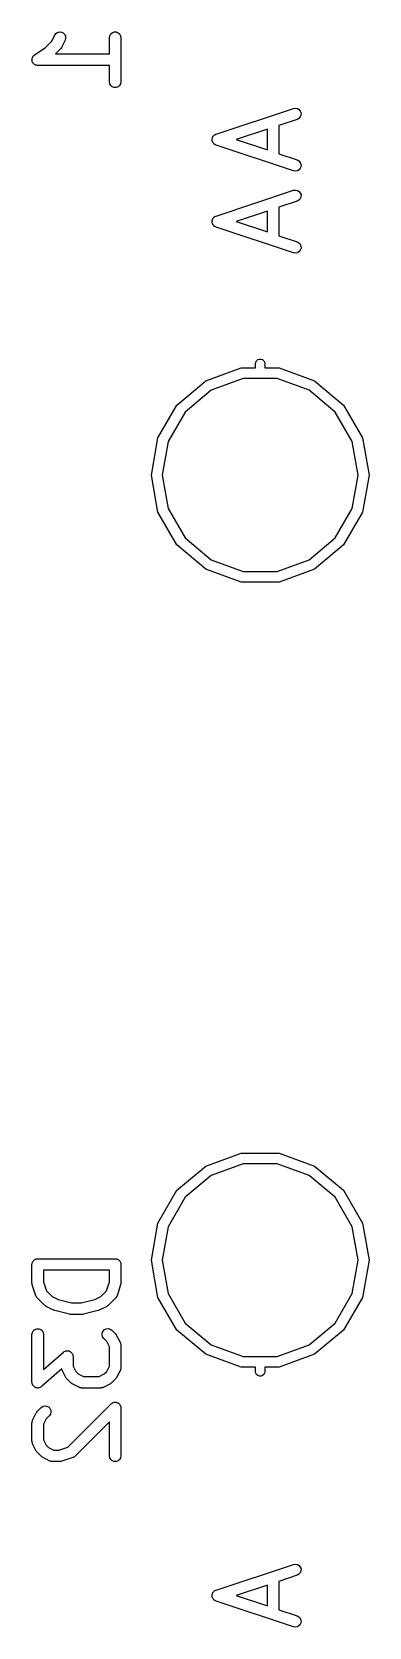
# Model space of a CAD drawing. Extents: x 102.4 to 200.8, y -140.7 to -44.8.
# Drawn here: x 174.85 to 179.21, y -140.64 to -120 of the extents above; entities that cross this region are included whole.
import ezdxf

# ---------------------------------------------------------------- set-up
doc = ezdxf.new("R2010")
doc.units = 0
doc.header["$MEASUREMENT"] = 0
doc.layers.add('BLACK', color=7, linetype='CONTINUOUS')

msp = doc.modelspace()

# ---------------------------------------------------------------- linework, layer by layer
at = {"layer": 'BLACK', "linetype": 'CONTINUOUS'}
for p, q in [((175.021, -120.203), (175.102, -120.121)), ((175.102, -120.121), (175.145, -120.037)), ((175.145, -120.037), (175.16, -120.016)), ((175.16, -120.016), (175.182, -120.002)), ((175.182, -120.002), (175.207, -119.996)), ((175.207, -119.996), (175.233, -119.999)), ((175.279, -120.104), (175.231, -120.199)), ((175.233, -119.999), (175.256, -120.01)), ((175.256, -120.01), (175.274, -120.029)), ((175.274, -120.029), (175.285, -120.053)), ((175.286, -120.079), (175.279, -120.104)), ((175.285, -120.053), (175.286, -120.079)), ((175.851, -120.07), (175.856, -120.045)), ((175.851, -120.281), (175.851, -120.07)), ((175.856, -120.045), (175.869, -120.022)), ((175.869, -120.022), (175.889, -120.006)), ((175.889, -120.006), (175.913, -119.997)), ((175.913, -119.997), (175.939, -119.997)), ((175.939, -119.997), (175.964, -120.006)), ((175.964, -120.006), (175.983, -120.022)), ((175.983, -120.022), (175.996, -120.045)), ((175.996, -120.045), (176.001, -120.07)), ((176.001, -120.07), (176.001, -120.642)), ((174.852, -120.343), (174.854, -120.339)), ((174.854, -120.335), (174.858, -120.327)), ((174.854, -120.339), (174.854, -120.335)), ((174.858, -120.327), (174.861, -120.319)), ((174.861, -120.319), (174.864, -120.316)), ((174.864, -120.316), (174.866, -120.312)), ((174.866, -120.312), (174.872, -120.306)), ((174.872, -120.306), (174.878, -120.299)), ((174.878, -120.299), (174.881, -120.297)), ((174.881, -120.297), (174.884, -120.294)), ((174.884, -120.294), (175.021, -120.203)), ((175.217, -120.219), (175.155, -120.281)), ((175.155, -120.281), (175.851, -120.281)), ((175.224, -120.209), (175.217, -120.219)), ((175.231, -120.199), (175.224, -120.209)), ((174.851, -120.361), (174.852, -120.352)), ((174.852, -120.365), (174.851, -120.361)), ((174.852, -120.352), (174.852, -120.343)), ((174.852, -120.369), (174.852, -120.365)), ((174.855, -120.378), (174.852, -120.369)), ((174.857, -120.386), (174.855, -120.378)), ((174.86, -120.39), (174.857, -120.386)), ((174.861, -120.394), (174.86, -120.39)), ((174.867, -120.401), (174.861, -120.394)), ((174.872, -120.408), (174.867, -120.401)), ((174.875, -120.41), (174.872, -120.408)), ((174.878, -120.414), (174.875, -120.41)), ((174.886, -120.418), (174.878, -120.414)), ((174.893, -120.423), (174.886, -120.418)), ((174.897, -120.425), (174.893, -120.423)), ((174.9, -120.427), (174.897, -120.425)), ((174.909, -120.428), (174.9, -120.427)), ((174.918, -120.431), (174.909, -120.428)), ((174.922, -120.43), (174.918, -120.431)), ((174.926, -120.431), (174.922, -120.43)), ((175.851, -120.431), (174.926, -120.431)), ((175.851, -120.642), (175.851, -120.431)), ((175.856, -120.668), (175.851, -120.642)), ((175.869, -120.69), (175.856, -120.668)), ((175.889, -120.707), (175.869, -120.69)), ((175.913, -120.716), (175.889, -120.707)), ((175.939, -120.716), (175.913, -120.716)), ((175.964, -120.707), (175.939, -120.716)), ((175.983, -120.69), (175.964, -120.707)), ((175.996, -120.668), (175.983, -120.69)), ((176.001, -120.642), (175.996, -120.668)), ((177.229, -121.319), (178.229, -120.986)), ((178.276, -121.128), (178.042, -121.206)), ((178.229, -120.986), (178.254, -120.982)), ((178.254, -120.982), (178.28, -120.987)), ((178.299, -121.115), (178.276, -121.128)), ((178.28, -120.987), (178.302, -121.001)), ((178.316, -121.096), (178.299, -121.115)), ((178.302, -121.001), (178.318, -121.021)), ((178.326, -121.072), (178.316, -121.096)), ((178.318, -121.021), (178.327, -121.046)), ((178.327, -121.046), (178.326, -121.072)), ((177.179, -121.375), (177.183, -121.365)), ((177.183, -121.365), (177.186, -121.354)), ((177.186, -121.354), (177.188, -121.353)), ((177.188, -121.351), (177.196, -121.343)), ((177.188, -121.353), (177.188, -121.351)), ((177.196, -121.343), (177.203, -121.334)), ((177.203, -121.334), (177.204, -121.333)), ((177.204, -121.333), (177.206, -121.331)), ((177.206, -121.331), (177.215, -121.326)), ((177.215, -121.326), (177.225, -121.32)), ((177.225, -121.32), (177.227, -121.32)), ((177.227, -121.32), (177.229, -121.319)), ((177.892, -121.256), (177.49, -121.39)), ((177.892, -121.524), (177.892, -121.256)), ((178.042, -121.206), (178.042, -121.574)), ((177.178, -121.379), (177.179, -121.377)), ((177.178, -121.39), (177.178, -121.379)), ((177.178, -121.401), (177.178, -121.39)), ((177.179, -121.403), (177.178, -121.401)), ((177.179, -121.377), (177.179, -121.375)), ((177.179, -121.405), (177.179, -121.403)), ((177.183, -121.415), (177.179, -121.405)), ((177.186, -121.426), (177.183, -121.415)), ((177.188, -121.427), (177.186, -121.426)), ((177.188, -121.429), (177.188, -121.427)), ((177.196, -121.437), (177.188, -121.429)), ((177.203, -121.446), (177.196, -121.437)), ((177.204, -121.447), (177.203, -121.446)), ((177.206, -121.449), (177.204, -121.447)), ((177.215, -121.454), (177.206, -121.449)), ((177.225, -121.46), (177.215, -121.454)), ((177.227, -121.46), (177.225, -121.46)), ((177.229, -121.461), (177.227, -121.46)), ((178.229, -121.794), (177.229, -121.461)), ((177.49, -121.39), (177.892, -121.524)), ((178.042, -121.574), (178.276, -121.652)), ((178.276, -121.652), (178.299, -121.665)), ((178.302, -121.779), (178.28, -121.793)), ((178.299, -121.665), (178.316, -121.684)), ((178.318, -121.759), (178.302, -121.779)), ((178.316, -121.684), (178.326, -121.708)), ((178.327, -121.734), (178.318, -121.759)), ((178.326, -121.708), (178.327, -121.734)), ((178.254, -121.798), (178.229, -121.794)), ((178.28, -121.793), (178.254, -121.798)), ((177.229, -122.379), (178.229, -122.046)), ((178.276, -122.188), (178.042, -122.266)), ((178.229, -122.046), (178.254, -122.042)), ((178.254, -122.042), (178.28, -122.047)), ((178.299, -122.175), (178.276, -122.188)), ((178.28, -122.047), (178.302, -122.061)), ((178.316, -122.156), (178.299, -122.175)), ((178.302, -122.061), (178.318, -122.081)), ((178.326, -122.132), (178.316, -122.156)), ((178.318, -122.081), (178.327, -122.106)), ((178.327, -122.106), (178.326, -122.132)), ((177.188, -122.411), (177.196, -122.403)), ((177.196, -122.403), (177.203, -122.394)), ((177.203, -122.394), (177.204, -122.393)), ((177.204, -122.393), (177.206, -122.391)), ((177.206, -122.391), (177.215, -122.386)), ((177.215, -122.386), (177.225, -122.38)), ((177.225, -122.38), (177.227, -122.38)), ((177.227, -122.38), (177.229, -122.379)), ((177.892, -122.316), (177.49, -122.45)), ((177.892, -122.584), (177.892, -122.316)), ((178.042, -122.266), (178.042, -122.634)), ((177.178, -122.439), (177.179, -122.437)), ((177.178, -122.45), (177.178, -122.439)), ((177.178, -122.461), (177.178, -122.45)), ((177.179, -122.463), (177.178, -122.461)), ((177.179, -122.435), (177.183, -122.425)), ((177.179, -122.437), (177.179, -122.435)), ((177.179, -122.465), (177.179, -122.463)), ((177.183, -122.475), (177.179, -122.465)), ((177.183, -122.425), (177.186, -122.414)), ((177.186, -122.486), (177.183, -122.475)), ((177.186, -122.414), (177.188, -122.413)), ((177.188, -122.487), (177.186, -122.486)), ((177.188, -122.413), (177.188, -122.411)), ((177.188, -122.489), (177.188, -122.487)), ((177.196, -122.497), (177.188, -122.489)), ((177.203, -122.506), (177.196, -122.497)), ((177.204, -122.507), (177.203, -122.506)), ((177.206, -122.509), (177.204, -122.507)), ((177.215, -122.514), (177.206, -122.509)), ((177.225, -122.52), (177.215, -122.514)), ((177.227, -122.52), (177.225, -122.52)), ((177.229, -122.521), (177.227, -122.52)), ((178.229, -122.854), (177.229, -122.521)), ((177.49, -122.45), (177.892, -122.584)), ((178.042, -122.634), (178.276, -122.712)), ((178.276, -122.712), (178.299, -122.725)), ((178.299, -122.725), (178.316, -122.744)), ((178.318, -122.819), (178.302, -122.839)), ((178.316, -122.744), (178.326, -122.768)), ((178.327, -122.794), (178.318, -122.819)), ((178.326, -122.768), (178.327, -122.794)), ((178.254, -122.858), (178.229, -122.854)), ((178.28, -122.853), (178.254, -122.858)), ((178.302, -122.839), (178.28, -122.853)), ((177.743, -124.269), (177.753, -124.251)), ((177.753, -124.251), (177.77, -124.237)), ((177.77, -124.237), (177.789, -124.23)), ((177.789, -124.23), (177.811, -124.23)), ((177.811, -124.23), (177.83, -124.237)), ((177.83, -124.237), (177.847, -124.251)), ((177.847, -124.251), (177.857, -124.269)), ((177.097, -124.512), (177.556, -124.345)), ((177.556, -124.345), (177.74, -124.345)), ((177.74, -124.285), (177.743, -124.269)), ((177.74, -124.345), (177.74, -124.285)), ((177.857, -124.269), (177.86, -124.285)), ((177.86, -124.285), (177.86, -124.345)), ((177.86, -124.345), (178.044, -124.345)), ((178.044, -124.345), (178.503, -124.512)), ((176.723, -124.826), (177.097, -124.512)), ((177.167, -124.633), (176.83, -124.916)), ((177.58, -124.483), (177.167, -124.633)), ((178.02, -124.483), (177.58, -124.483)), ((178.433, -124.633), (178.02, -124.483)), ((178.77, -124.916), (178.433, -124.633)), ((178.503, -124.512), (178.877, -124.826)), ((176.478, -125.249), (176.723, -124.826)), ((178.877, -124.826), (179.122, -125.249)), ((176.83, -124.916), (176.61, -125.297)), ((178.99, -125.297), (178.77, -124.916)), ((176.394, -125.73), (176.478, -125.249)), ((179.122, -125.249), (179.206, -125.73)), ((176.61, -125.297), (176.534, -125.73)), ((179.066, -125.73), (178.99, -125.297)), ((176.478, -126.211), (176.394, -125.73)), ((176.534, -125.73), (176.61, -126.163)), ((178.99, -126.163), (179.066, -125.73)), ((179.206, -125.73), (179.122, -126.211)), ((176.723, -126.634), (176.478, -126.211)), ((176.61, -126.163), (176.83, -126.544)), ((178.77, -126.544), (178.99, -126.163)), ((179.122, -126.211), (178.877, -126.634)), ((177.097, -126.948), (176.723, -126.634)), ((176.83, -126.544), (177.167, -126.827)), ((178.433, -126.827), (178.77, -126.544)), ((178.877, -126.634), (178.503, -126.948)), ((177.556, -127.115), (177.097, -126.948)), ((177.167, -126.827), (177.58, -126.977)), ((178.02, -126.977), (178.433, -126.827)), ((178.503, -126.948), (178.044, -127.115)), ((178.044, -127.115), (177.556, -127.115)), ((177.58, -126.977), (178.02, -126.977)), ((177.097, -134.672), (177.556, -134.505)), ((177.556, -134.505), (178.044, -134.505)), ((178.044, -134.505), (178.503, -134.672)), ((176.723, -134.986), (177.097, -134.672)), ((177.58, -134.643), (177.167, -134.793)), ((178.02, -134.643), (177.58, -134.643)), ((178.433, -134.793), (178.02, -134.643)), ((178.503, -134.672), (178.877, -134.986)), ((176.478, -135.409), (176.723, -134.986)), ((177.167, -134.793), (176.83, -135.076)), ((178.77, -135.076), (178.433, -134.793)), ((178.877, -134.986), (179.122, -135.409)), ((176.83, -135.076), (176.61, -135.457)), ((178.99, -135.457), (178.77, -135.076)), ((176.394, -135.89), (176.478, -135.409)), ((179.122, -135.409), (179.206, -135.89)), ((176.61, -135.457), (176.534, -135.89)), ((179.066, -135.89), (178.99, -135.457)), ((174.851, -135.946), (174.852, -135.939)), ((174.851, -136.184), (174.851, -135.946)), ((174.852, -135.933), (174.854, -135.927)), ((174.852, -135.939), (174.852, -135.933)), ((174.854, -135.927), (174.856, -135.92)), ((174.856, -135.92), (174.859, -135.914)), ((174.859, -135.914), (174.861, -135.908)), ((174.861, -135.908), (174.865, -135.903)), ((174.865, -135.903), (174.869, -135.898)), ((174.869, -135.898), (174.874, -135.893)), ((174.874, -135.893), (174.878, -135.888)), ((174.878, -135.888), (174.883, -135.885)), ((174.883, -135.885), (174.889, -135.881)), ((174.889, -135.881), (174.895, -135.879)), ((174.895, -135.879), (174.9, -135.875)), ((174.9, -135.875), (174.907, -135.874)), ((174.907, -135.874), (174.913, -135.872)), ((174.913, -135.872), (174.92, -135.872)), ((174.92, -135.872), (174.926, -135.871)), ((174.926, -135.871), (175.926, -135.871)), ((175.001, -136.021), (175.001, -136.172)), ((175.851, -136.021), (175.001, -136.021)), ((175.851, -136.172), (175.851, -136.021)), ((175.926, -135.871), (175.932, -135.872)), ((175.932, -135.872), (175.939, -135.872)), ((175.939, -135.872), (175.945, -135.874)), ((175.945, -135.874), (175.952, -135.875)), ((175.952, -135.875), (175.957, -135.879)), ((175.957, -135.879), (175.964, -135.881)), ((175.964, -135.881), (175.969, -135.885)), ((175.969, -135.885), (175.974, -135.888)), ((175.974, -135.888), (175.978, -135.893)), ((175.978, -135.893), (175.983, -135.898)), ((175.983, -135.898), (175.987, -135.903)), ((175.987, -135.903), (175.991, -135.908)), ((175.991, -135.908), (175.993, -135.914)), ((175.993, -135.914), (175.996, -135.92)), ((175.996, -135.92), (175.998, -135.927)), ((175.998, -135.927), (176, -135.933)), ((176, -135.933), (176, -135.939)), ((176, -135.939), (176.001, -135.946)), ((176.001, -135.946), (176.001, -136.184)), ((176.478, -136.371), (176.394, -135.89)), ((176.534, -135.89), (176.61, -136.323)), ((178.99, -136.323), (179.066, -135.89)), ((179.206, -135.89), (179.122, -136.371)), ((174.853, -136.196), (174.851, -136.184)), ((174.855, -136.208), (174.853, -136.196)), ((174.902, -136.35), (174.855, -136.208)), ((175.001, -136.172), (175.039, -136.286)), ((175.813, -136.286), (175.851, -136.172)), ((175.997, -136.208), (175.95, -136.35)), ((175.999, -136.196), (175.997, -136.208)), ((176.001, -136.184), (175.999, -136.196)), ((174.905, -136.354), (174.902, -136.35)), ((174.906, -136.358), (174.905, -136.354)), ((174.911, -136.366), (174.906, -136.358)), ((174.915, -136.373), (174.911, -136.366)), ((174.918, -136.376), (174.915, -136.373)), ((174.921, -136.38), (174.918, -136.376)), ((175.016, -136.475), (174.921, -136.38)), ((175.039, -136.286), (175.113, -136.36)), ((175.113, -136.36), (175.19, -136.399)), ((175.19, -136.399), (175.364, -136.442)), ((175.364, -136.442), (175.488, -136.442)), ((175.488, -136.442), (175.662, -136.399)), ((175.662, -136.399), (175.739, -136.36)), ((175.739, -136.36), (175.813, -136.286)), ((175.931, -136.38), (175.836, -136.475)), ((175.934, -136.376), (175.931, -136.38)), ((175.937, -136.373), (175.934, -136.376)), ((175.941, -136.366), (175.937, -136.373)), ((175.946, -136.358), (175.941, -136.366)), ((175.947, -136.354), (175.946, -136.358)), ((175.95, -136.35), (175.947, -136.354)), ((176.723, -136.794), (176.478, -136.371)), ((176.61, -136.323), (176.83, -136.704)), ((178.77, -136.704), (178.99, -136.323)), ((179.122, -136.371), (178.877, -136.794)), ((175.026, -136.482), (175.016, -136.475)), ((175.035, -136.489), (175.026, -136.482)), ((175.131, -136.537), (175.035, -136.489)), ((175.138, -136.539), (175.131, -136.537)), ((175.146, -136.542), (175.138, -136.539)), ((175.336, -136.59), (175.146, -136.542)), ((175.346, -136.591), (175.336, -136.59)), ((175.355, -136.592), (175.346, -136.591)), ((175.497, -136.592), (175.355, -136.592)), ((175.506, -136.591), (175.497, -136.592)), ((175.516, -136.59), (175.506, -136.591)), ((175.706, -136.542), (175.516, -136.59)), ((175.714, -136.539), (175.706, -136.542)), ((175.721, -136.537), (175.714, -136.539)), ((175.817, -136.489), (175.721, -136.537)), ((175.826, -136.482), (175.817, -136.489)), ((175.836, -136.475), (175.826, -136.482)), ((174.851, -136.85), (174.856, -136.825)), ((174.851, -137.47), (174.851, -136.85)), ((174.856, -136.825), (174.869, -136.802)), ((174.869, -136.802), (174.889, -136.786)), ((174.889, -136.786), (174.913, -136.777)), ((174.913, -136.777), (174.939, -136.777)), ((174.939, -136.777), (174.964, -136.786)), ((174.964, -136.786), (174.983, -136.802)), ((174.983, -136.802), (174.996, -136.825)), ((174.996, -136.825), (175.001, -136.85)), ((175.001, -136.85), (175.001, -137.304)), ((175.756, -136.857), (175.758, -136.831)), ((175.758, -136.831), (175.769, -136.807)), ((175.769, -136.807), (175.788, -136.789)), ((175.788, -136.789), (175.811, -136.778)), ((175.811, -136.778), (175.837, -136.776)), ((175.837, -136.776), (175.862, -136.783)), ((175.862, -136.783), (175.884, -136.797)), ((175.884, -136.797), (175.931, -136.845)), ((175.931, -136.845), (175.938, -136.855)), ((175.938, -136.855), (175.945, -136.865)), ((177.097, -137.108), (176.723, -136.794)), ((176.83, -136.704), (177.167, -136.987)), ((178.433, -136.987), (178.77, -136.704)), ((178.877, -136.794), (178.503, -137.108)), ((175.287, -137.065), (175.294, -137.062)), ((175.294, -137.062), (175.3, -137.062)), ((175.3, -137.062), (175.305, -137.061)), ((175.305, -137.061), (175.313, -137.062)), ((175.313, -137.062), (175.32, -137.062)), ((175.32, -137.062), (175.325, -137.064)), ((175.763, -136.882), (175.756, -136.857)), ((175.778, -136.904), (175.763, -136.882)), ((175.817, -136.943), (175.778, -136.904)), ((175.851, -137.011), (175.817, -136.943)), ((175.851, -137.261), (175.851, -137.011)), ((175.945, -136.865), (175.993, -136.96)), ((175.993, -136.96), (175.994, -136.964)), ((175.994, -136.964), (175.996, -136.968)), ((175.996, -136.968), (175.998, -136.976)), ((175.998, -136.976), (176.001, -136.985)), ((176.001, -136.985), (176, -136.989)), ((176, -136.989), (176.001, -136.993)), ((176.001, -136.993), (176.001, -137.279)), ((177.167, -136.987), (177.58, -137.137)), ((178.02, -137.137), (178.433, -136.987)), ((175.001, -137.304), (175.258, -137.08)), ((175.258, -137.08), (175.264, -137.076)), ((175.264, -137.076), (175.269, -137.071)), ((175.269, -137.071), (175.275, -137.069)), ((175.275, -137.069), (175.28, -137.066)), ((175.28, -137.066), (175.287, -137.065)), ((175.325, -137.064), (175.331, -137.065)), ((175.331, -137.065), (175.338, -137.069)), ((175.338, -137.069), (175.344, -137.071)), ((175.344, -137.071), (175.349, -137.075)), ((175.349, -137.075), (175.354, -137.078)), ((175.354, -137.078), (175.359, -137.083)), ((175.359, -137.083), (175.364, -137.088)), ((175.364, -137.088), (175.367, -137.093)), ((175.367, -137.093), (175.371, -137.097)), ((175.371, -137.097), (175.374, -137.104)), ((175.374, -137.104), (175.377, -137.111)), ((175.377, -137.111), (175.378, -137.116)), ((175.378, -137.116), (175.381, -137.122)), ((175.381, -137.122), (175.381, -137.129)), ((175.381, -137.129), (175.382, -137.136)), ((175.382, -137.136), (175.382, -137.261)), ((175.382, -137.261), (175.416, -137.33)), ((175.817, -137.33), (175.851, -137.261)), ((177.556, -137.275), (177.097, -137.108)), ((177.58, -137.137), (178.02, -137.137)), ((178.503, -137.108), (178.044, -137.275)), ((174.852, -137.477), (174.851, -137.47)), ((175.235, -137.298), (174.975, -137.526)), ((175.236, -137.305), (175.235, -137.298)), ((175.239, -137.308), (175.236, -137.305)), ((175.24, -137.313), (175.239, -137.308)), ((175.287, -137.408), (175.24, -137.313)), ((175.295, -137.417), (175.287, -137.408)), ((175.302, -137.427), (175.295, -137.417)), ((175.349, -137.475), (175.302, -137.427)), ((175.359, -137.482), (175.349, -137.475)), ((175.416, -137.33), (175.447, -137.36)), ((175.447, -137.36), (175.515, -137.395)), ((175.515, -137.395), (175.718, -137.395)), ((175.718, -137.395), (175.786, -137.36)), ((175.786, -137.36), (175.817, -137.33)), ((175.884, -137.475), (175.874, -137.482)), ((175.931, -137.427), (175.884, -137.475)), ((175.938, -137.417), (175.931, -137.427)), ((175.945, -137.408), (175.938, -137.417)), ((175.993, -137.313), (175.945, -137.408)), ((175.994, -137.308), (175.993, -137.313)), ((175.996, -137.305), (175.994, -137.308)), ((175.998, -137.296), (175.996, -137.305)), ((176.001, -137.288), (175.998, -137.296)), ((176.001, -137.279), (176, -137.283)), ((176, -137.283), (176.001, -137.288)), ((177.74, -137.275), (177.556, -137.275)), ((177.74, -137.335), (177.74, -137.275)), ((177.743, -137.351), (177.74, -137.335)), ((177.753, -137.369), (177.743, -137.351)), ((177.77, -137.383), (177.753, -137.369)), ((177.789, -137.39), (177.77, -137.383)), ((177.811, -137.39), (177.789, -137.39)), ((177.83, -137.383), (177.811, -137.39)), ((177.847, -137.369), (177.83, -137.383)), ((177.857, -137.351), (177.847, -137.369)), ((177.86, -137.335), (177.857, -137.351)), ((178.044, -137.275), (177.86, -137.275)), ((177.86, -137.275), (177.86, -137.335)), ((174.852, -137.484), (174.852, -137.477)), ((174.855, -137.489), (174.852, -137.484)), ((174.856, -137.495), (174.855, -137.489)), ((174.859, -137.502), (174.856, -137.495)), ((174.862, -137.508), (174.859, -137.502)), ((174.866, -137.513), (174.862, -137.508)), ((174.869, -137.518), (174.866, -137.513)), ((174.874, -137.522), (174.869, -137.518)), ((174.879, -137.528), (174.874, -137.522)), ((174.884, -137.531), (174.879, -137.528)), ((174.889, -137.534), (174.884, -137.531)), ((174.895, -137.537), (174.889, -137.534)), ((174.902, -137.541), (174.895, -137.537)), ((174.908, -137.541), (174.902, -137.541)), ((174.913, -137.543), (174.908, -137.541)), ((174.92, -137.543), (174.913, -137.543)), ((174.928, -137.545), (174.92, -137.543)), ((174.933, -137.543), (174.928, -137.545)), ((174.939, -137.543), (174.933, -137.543)), ((174.946, -137.541), (174.939, -137.543)), ((174.953, -137.539), (174.946, -137.541)), ((174.958, -137.536), (174.953, -137.539)), ((174.964, -137.534), (174.958, -137.536)), ((174.969, -137.53), (174.964, -137.534)), ((174.975, -137.526), (174.969, -137.53)), ((175.369, -137.489), (175.359, -137.482)), ((175.464, -137.537), (175.369, -137.489)), ((175.468, -137.538), (175.464, -137.537)), ((175.472, -137.54), (175.468, -137.538)), ((175.48, -137.542), (175.472, -137.54)), ((175.489, -137.544), (175.48, -137.542)), ((175.493, -137.544), (175.489, -137.544)), ((175.497, -137.545), (175.493, -137.544)), ((175.736, -137.545), (175.497, -137.545)), ((175.74, -137.544), (175.736, -137.545)), ((175.744, -137.544), (175.74, -137.544)), ((175.753, -137.542), (175.744, -137.544)), ((175.761, -137.54), (175.753, -137.542)), ((175.765, -137.538), (175.761, -137.54)), ((175.769, -137.537), (175.765, -137.538)), ((175.864, -137.489), (175.769, -137.537)), ((175.874, -137.482), (175.864, -137.489)), ((174.859, -137.96), (174.907, -137.865)), ((174.907, -137.865), (174.914, -137.855)), ((174.914, -137.855), (174.921, -137.845)), ((174.921, -137.845), (174.968, -137.797)), ((174.968, -137.797), (174.99, -137.783)), ((174.99, -137.783), (175.015, -137.776)), ((175.015, -137.776), (175.041, -137.778)), ((175.041, -137.778), (175.064, -137.789)), ((175.064, -137.789), (175.083, -137.807)), ((175.089, -137.882), (175.074, -137.904)), ((175.083, -137.807), (175.094, -137.831)), ((175.096, -137.857), (175.089, -137.882)), ((175.094, -137.831), (175.096, -137.857)), ((175.314, -138.309), (175.873, -137.75)), ((175.873, -137.75), (175.881, -137.744)), ((175.881, -137.744), (175.889, -137.738)), ((175.889, -137.738), (175.892, -137.737)), ((175.892, -137.737), (175.894, -137.735)), ((175.894, -137.735), (175.904, -137.732)), ((175.904, -137.732), (175.913, -137.729)), ((175.913, -137.729), (175.916, -137.729)), ((175.916, -137.729), (175.919, -137.728)), ((175.919, -137.728), (175.929, -137.729)), ((175.929, -137.729), (175.939, -137.729)), ((175.939, -137.729), (175.942, -137.73)), ((175.942, -137.73), (175.945, -137.73)), ((175.945, -137.73), (175.954, -137.735)), ((175.954, -137.735), (175.964, -137.738)), ((175.964, -137.738), (175.966, -137.74)), ((175.966, -137.74), (175.969, -137.741)), ((175.969, -137.741), (175.976, -137.748)), ((175.976, -137.748), (175.983, -137.755)), ((175.983, -137.755), (175.985, -137.758)), ((175.985, -137.758), (175.987, -137.76)), ((175.987, -137.76), (175.992, -137.769)), ((175.992, -137.769), (175.996, -137.777)), ((175.996, -137.777), (175.997, -137.78)), ((175.997, -137.78), (175.998, -137.783)), ((175.998, -137.783), (175.999, -137.793)), ((175.999, -137.793), (176.001, -137.803)), ((176.001, -137.803), (176.001, -138.422)), ((174.851, -137.993), (174.852, -137.989)), ((174.851, -138.231), (174.851, -137.993)), ((174.852, -137.985), (174.854, -137.976)), ((174.852, -137.989), (174.852, -137.985)), ((174.854, -137.976), (174.856, -137.968)), ((174.856, -137.968), (174.858, -137.964)), ((174.858, -137.964), (174.859, -137.96)), ((175.035, -137.943), (175.001, -138.011)), ((175.001, -138.011), (175.001, -138.214)), ((175.074, -137.904), (175.035, -137.943)), ((175.851, -137.984), (175.408, -138.427)), ((175.851, -138.422), (175.851, -137.984)), ((174.852, -138.236), (174.851, -138.231)), ((174.852, -138.24), (174.852, -138.236)), ((174.854, -138.248), (174.852, -138.24)), ((174.856, -138.257), (174.854, -138.248)), ((174.858, -138.261), (174.856, -138.257)), ((174.859, -138.265), (174.858, -138.261)), ((174.907, -138.36), (174.859, -138.265)), ((175.001, -138.214), (175.035, -138.282)), ((175.035, -138.282), (175.066, -138.313)), ((174.914, -138.37), (174.907, -138.36)), ((174.921, -138.38), (174.914, -138.37)), ((174.968, -138.427), (174.921, -138.38)), ((174.978, -138.434), (174.968, -138.427)), ((174.988, -138.441), (174.978, -138.434)), ((175.083, -138.489), (174.988, -138.441)), ((175.066, -138.313), (175.134, -138.347)), ((175.087, -138.49), (175.083, -138.489)), ((175.091, -138.492), (175.087, -138.49)), ((175.099, -138.494), (175.091, -138.492)), ((175.108, -138.496), (175.099, -138.494)), ((175.112, -138.496), (175.108, -138.496)), ((175.116, -138.497), (175.112, -138.496)), ((175.212, -138.497), (175.116, -138.497)), ((175.134, -138.347), (175.2, -138.347)), ((175.2, -138.347), (175.314, -138.309)), ((175.224, -138.495), (175.212, -138.497)), ((175.235, -138.493), (175.224, -138.495)), ((175.378, -138.445), (175.235, -138.493)), ((175.382, -138.443), (175.378, -138.445)), ((175.386, -138.442), (175.382, -138.443)), ((175.393, -138.437), (175.386, -138.442)), ((175.401, -138.433), (175.393, -138.437)), ((175.404, -138.43), (175.401, -138.433)), ((175.408, -138.427), (175.404, -138.43)), ((175.856, -138.448), (175.851, -138.422)), ((175.869, -138.47), (175.856, -138.448)), ((175.889, -138.487), (175.869, -138.47)), ((175.913, -138.496), (175.889, -138.487)), ((175.939, -138.496), (175.913, -138.496)), ((175.964, -138.487), (175.939, -138.496)), ((175.983, -138.47), (175.964, -138.487)), ((175.996, -138.448), (175.983, -138.47)), ((176.001, -138.422), (175.996, -138.448)), ((177.229, -140.159), (178.229, -139.826)), ((178.229, -139.826), (178.254, -139.822)), ((178.254, -139.822), (178.28, -139.827)), ((178.28, -139.827), (178.302, -139.841)), ((178.316, -139.936), (178.299, -139.955)), ((178.302, -139.841), (178.318, -139.861)), ((178.326, -139.912), (178.316, -139.936)), ((178.318, -139.861), (178.327, -139.886)), ((178.327, -139.886), (178.326, -139.912)), ((177.227, -140.16), (177.229, -140.159)), ((177.892, -140.096), (177.49, -140.23)), ((177.892, -140.364), (177.892, -140.096)), ((178.276, -139.968), (178.042, -140.046)), ((178.042, -140.046), (178.042, -140.414)), ((178.299, -139.955), (178.276, -139.968)), ((177.178, -140.219), (177.179, -140.217)), ((177.178, -140.23), (177.178, -140.219)), ((177.178, -140.241), (177.178, -140.23)), ((177.179, -140.243), (177.178, -140.241)), ((177.179, -140.215), (177.183, -140.205)), ((177.179, -140.217), (177.179, -140.215)), ((177.179, -140.245), (177.179, -140.243)), ((177.183, -140.255), (177.179, -140.245)), ((177.183, -140.205), (177.186, -140.194)), ((177.186, -140.266), (177.183, -140.255)), ((177.186, -140.194), (177.188, -140.193)), ((177.188, -140.267), (177.186, -140.266)), ((177.188, -140.191), (177.196, -140.183)), ((177.188, -140.193), (177.188, -140.191)), ((177.188, -140.269), (177.188, -140.267)), ((177.196, -140.277), (177.188, -140.269)), ((177.196, -140.183), (177.203, -140.174)), ((177.203, -140.286), (177.196, -140.277)), ((177.203, -140.174), (177.204, -140.173)), ((177.204, -140.287), (177.203, -140.286)), ((177.204, -140.173), (177.206, -140.171)), ((177.206, -140.289), (177.204, -140.287)), ((177.206, -140.171), (177.215, -140.166)), ((177.215, -140.294), (177.206, -140.289)), ((177.215, -140.166), (177.225, -140.16)), ((177.225, -140.3), (177.215, -140.294)), ((177.225, -140.16), (177.227, -140.16)), ((177.227, -140.3), (177.225, -140.3)), ((177.229, -140.301), (177.227, -140.3)), ((178.229, -140.634), (177.229, -140.301)), ((177.49, -140.23), (177.892, -140.364)), ((178.042, -140.414), (178.276, -140.492)), ((178.276, -140.492), (178.299, -140.505)), ((178.299, -140.505), (178.316, -140.524)), ((178.316, -140.524), (178.326, -140.548)), ((178.326, -140.548), (178.327, -140.574)), ((178.254, -140.638), (178.229, -140.634)), ((178.28, -140.633), (178.254, -140.638)), ((178.302, -140.619), (178.28, -140.633)), ((178.318, -140.599), (178.302, -140.619)), ((178.327, -140.574), (178.318, -140.599))]:
    msp.add_line(p, q, dxfattribs=at)

doc.saveas('drawing.dxf')
